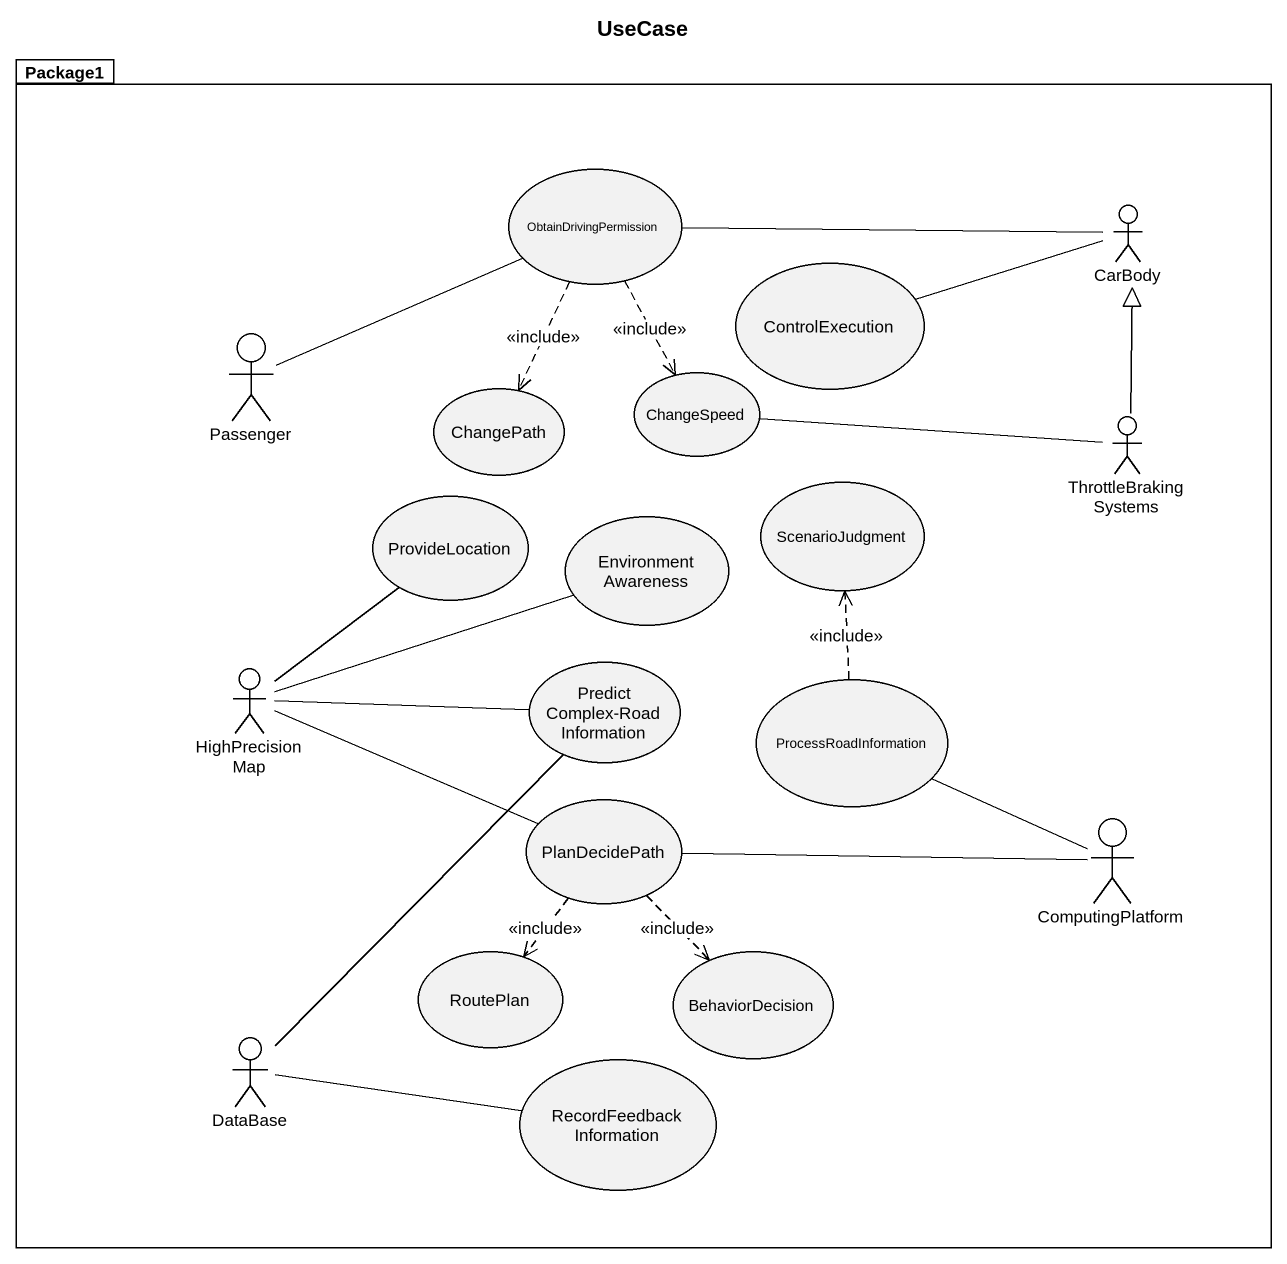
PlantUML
@startuml
title UseCase
package Package1 {
  usecase ObtainDrivingPermission
  actor CarBody
  usecase ControlExecution
  actor Passenger
  usecase ChangePath
  usecase ChangeSpeed
  actor ThrottleBrakingSystems
  usecase ProvideLocation
  usecase ScenarioJudgment
  usecase EnvironmentAwareness
  actor HighPrecisionMap
  usecase "PredictComplex-RoadInformation" as PredictComplex
  usecase ProcessRoadInformation
  usecase PlanDecidePath
  actor ComputingPlatform
  usecase RoutePlan
  usecase BehaviorDecision
  actor "DataBase" as DataBase_
  usecase RecordFeedbackInformation
}
ObtainDrivingPermission -right- CarBody
ObtainDrivingPermission ..> ChangePath : <<include>>
ObtainDrivingPermission ..> ChangeSpeed : <<include>>
CarBody -left- ControlExecution
Passenger -right- ObtainDrivingPermission
ThrottleBrakingSystems -up-|> CarBody
ThrottleBrakingSystems -left- ChangeSpeed
HighPrecisionMap -up- ProvideLocation
HighPrecisionMap -right- EnvironmentAwareness
HighPrecisionMap -right- PredictComplex
HighPrecisionMap -right- PlanDecidePath
PredictComplex -- DataBase_
ProcessRoadInformation .up.> ScenarioJudgment : <<include>>
ProcessRoadInformation -right- ComputingPlatform
PlanDecidePath -right- ComputingPlatform
PlanDecidePath ..> RoutePlan : <<include>>
PlanDecidePath ..> BehaviorDecision : <<include>>
DataBase_ -right- RecordFeedbackInformation
@enduml
